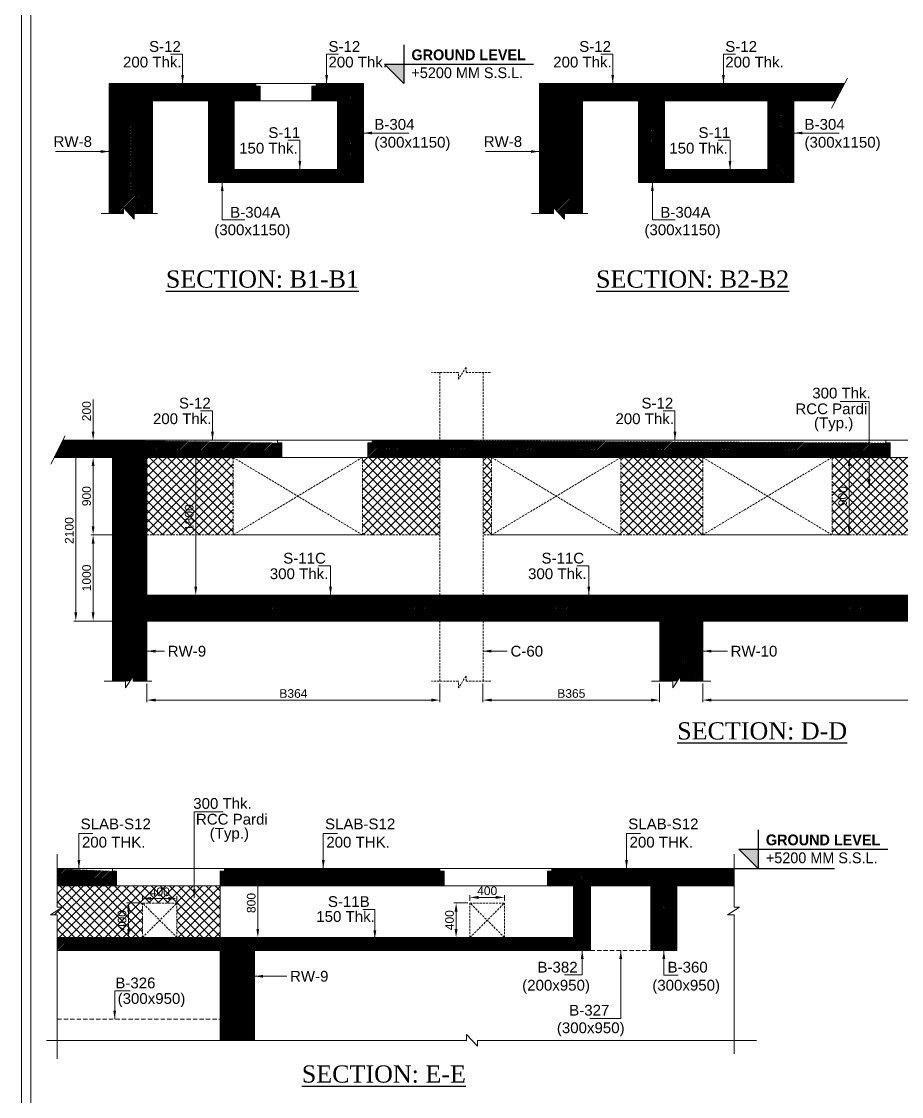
# Model space of a CAD drawing. Header units: millimetres. Extents: x -954 to 225541, y -300291 to -180647.
# Drawn here: x 154752 to 164964, y -223649 to -211167 of the extents above; entities that cross this region are included whole.
import ezdxf

# ---------------------------------------------------------------- set-up
doc = ezdxf.new("R2010")
doc.units = ezdxf.units.MM
doc.header["$LTSCALE"] = 100
doc.header["$MEASUREMENT"] = 0
doc.header["$PDMODE"] = 3
for name, pattern in [('01_ALL FLOOR PLANS_190205$0$HIDDEN2', [0.1875, 0.125, -0.0625]), ('DASHED', [0.75, 0.5, -0.25]), ('HIDDEN', [0.375, 0.25, -0.125])]:
    doc.linetypes.add(name, pattern=pattern)
for name, color, linetype, lineweight in [('CONCRETE', 7, 'Continuous', 20), ('DIM', 8, 'Continuous', 13), ('HATCH', 251, 'Continuous', 9), ('MAIN TEXT', 6, 'Continuous', 25), ('S- LEVEL', 1, 'Continuous', 25), ('SHADE', 252, 'Continuous', 13), ('SUNK', 251, 'Continuous', 9), ('TEXT', 255, 'Continuous', 25)]:
    doc.layers.add(name, color=color, linetype=linetype, lineweight=lineweight)
doc.styles.add('03_ALL SECTIONS.$0$STD-125', font='', dxfattribs={"height": 250})
doc.styles.add('ARIAL', font='arial.ttf')
doc.styles.add('TIMES NEW ROMAN', font='times.ttf', dxfattribs={"width": 0.8, "height": 12})
doc.styles.get('03_ALL SECTIONS.$0$STD-125').set_extended_font_data('Century Gothic')
doc.dimstyles.new('50', dxfattribs={"dimscale": 50, "dimtxt": 2, "dimasz": 2, "dimexe": 0.5, "dimexo": 0.5, "dimgap": 0.5, "dimtad": 1, "dimdec": 0, "dimzin": 3, "dimdsep": 46, "dimtxsty": 'ARIAL', "dimcen": 0, "dimdle": 1, "dimclrd": 256, "dimclre": 256, "dimclrt": 7, "dimadec": 0, "dimazin": 0, "dimtfac": 1, "dimtdec": 0, "dimtmove": 0, "dimatfit": 3, "dimfxl": 0, "dimtolj": 1, "dimtzin": 0, "dimlwd": -1, "dimlwe": -1, "dimarcsym": 0})
pattern_1 = [(45, (82194.751, -35437.02), (-8.8388348, 8.8388348), [])]
pattern_2 = [(45, (82194.75, -40152.02), (-53.03301, 53.03301), []), (135, (82194.75, -40152.02), (-53.03301, -53.03301), [])]
pattern_3 = [(45, (73806.751, -30883.02), (-8.8388348, 8.8388348), [])]
pattern_4 = [(45, (51660.751, -48865.02), (-8.8388348, 8.8388348), [])]
pattern_5 = [(45, (81838.751, -36215.02), (-8.8388348, 8.8388348), [])]

# ---------------------------------------------------------------- blocks, each defined once
blk = doc.blocks.new('*D29')
at = {"layer": 'Defpoints', "color": 0, "transparency": 16777216}
for p in [(164157, -216228), (164357, -216228), (164157, -217128)]:
    blk.add_point(p, dxfattribs=at)
at = {"layer": 'DIM', "transparency": 16777216}
for p, q in [((164182, -216228), (164382, -216228)), ((164357, -217028), (164357, -216328)), ((164182, -217128), (164382, -217128))]:
    blk.add_line(p, q, dxfattribs=at)
for points in [[(164340, -216328), (164373, -216328), (164357, -216228)], [(164340, -217028), (164373, -217028), (164357, -217128)]]:
    blk.add_solid(points, dxfattribs=at)
at = {"layer": 'DIM', "color": 7, "transparency": 16777216, "insert": (164281, -216678), "char_height": 100, "attachment_point": 5, "rotation": 90, "style": 'ARIAL'}
blk.add_mtext('\\A1;900', dxfattribs=at)
blk = doc.blocks.new('*D30')
at = {"layer": 'Defpoints', "color": 0, "transparency": 16777216}
for p in [(155807, -216028), (155382, -218128), (156207, -218128)]:
    blk.add_point(p, dxfattribs=at)
at = {"layer": 'DIM', "transparency": 16777216}
for p, q in [((155782, -216028), (155357, -216028)), ((155382, -216128), (155382, -218028)), ((156182, -218128), (155357, -218128))]:
    blk.add_line(p, q, dxfattribs=at)
for points in [[(155365, -216128), (155398, -216128), (155382, -216028)], [(155365, -218028), (155398, -218028), (155382, -218128)]]:
    blk.add_solid(points, dxfattribs=at)
at = {"layer": 'DIM', "color": 7, "transparency": 16777216, "insert": (155306, -217078), "char_height": 100, "attachment_point": 5, "rotation": 90, "style": 'ARIAL'}
blk.add_mtext('\\A1;2100', dxfattribs=at)
blk = doc.blocks.new('*D31')
at = {"layer": 'Defpoints', "color": 0, "transparency": 16777216}
for p in [(156207, -217128), (155583, -218128), (156207, -218128)]:
    blk.add_point(p, dxfattribs=at)
at = {"layer": 'DIM', "transparency": 16777216}
for p, q in [((156182, -217128), (155558, -217128)), ((155583, -217228), (155583, -218028)), ((156182, -218128), (155558, -218128))]:
    blk.add_line(p, q, dxfattribs=at)
for points in [[(155566, -217228), (155599, -217228), (155583, -217128)], [(155566, -218028), (155599, -218028), (155583, -218128)]]:
    blk.add_solid(points, dxfattribs=at)
at = {"layer": 'DIM', "color": 7, "transparency": 16777216, "insert": (155507, -217628), "char_height": 100, "attachment_point": 5, "rotation": 90, "style": 'ARIAL'}
blk.add_mtext('\\A1;1000', dxfattribs=at)
blk = doc.blocks.new('*D32')
at = {"layer": 'Defpoints', "color": 0, "transparency": 16777216}
for p in [(155583, -216228), (156207, -216228), (155807, -217128)]:
    blk.add_point(p, dxfattribs=at)
at = {"layer": 'DIM', "transparency": 16777216}
for p, q in [((156182, -216228), (155558, -216228)), ((155583, -217028), (155583, -216328)), ((155782, -217128), (155558, -217128))]:
    blk.add_line(p, q, dxfattribs=at)
for points in [[(155566, -216328), (155599, -216328), (155583, -216228)], [(155566, -217028), (155599, -217028), (155583, -217128)]]:
    blk.add_solid(points, dxfattribs=at)
at = {"layer": 'DIM', "color": 7, "transparency": 16777216, "insert": (155507, -216678), "char_height": 100, "attachment_point": 5, "rotation": 90, "style": 'ARIAL'}
blk.add_mtext('\\A1;900', dxfattribs=at)
blk = doc.blocks.new('*D33')
at = {"layer": 'Defpoints', "color": 0, "transparency": 16777216}
for p in [(155583, -216028), (155807, -216028), (155807, -216228)]:
    blk.add_point(p, dxfattribs=at)
at = {"layer": 'DIM', "transparency": 16777216}
for p, q in [((155583, -215928), (155583, -215556)), ((155782, -216028), (155558, -216028)), ((155583, -216228), (155583, -216028)), ((155782, -216228), (155558, -216228)), ((155583, -216328), (155583, -216428))]:
    blk.add_line(p, q, dxfattribs=at)
for points in [[(155566, -215928), (155599, -215928), (155583, -216028)], [(155566, -216328), (155599, -216328), (155583, -216228)]]:
    blk.add_solid(points, dxfattribs=at)
at = {"layer": 'DIM', "color": 7, "transparency": 16777216, "insert": (155507, -215692), "char_height": 100, "attachment_point": 5, "rotation": 90, "style": 'ARIAL'}
blk.add_mtext('\\A1;200', dxfattribs=at)
blk = doc.blocks.new('*D34')
at = {"layer": 'Defpoints', "color": 0, "transparency": 16777216}
for p in [(156207, -218828), (159607, -218828), (159607, -219046)]:
    blk.add_point(p, dxfattribs=at)
at = {"layer": 'DIM', "transparency": 16777216}
for p, q in [((156207, -218853), (156207, -219071)), ((159607, -218853), (159607, -219071)), ((156307, -219046), (159507, -219046))]:
    blk.add_line(p, q, dxfattribs=at)
for points in [[(156307, -219029), (156307, -219063), (156207, -219046)], [(159507, -219029), (159507, -219063), (159607, -219046)]]:
    blk.add_solid(points, dxfattribs=at)
at = {"layer": 'DIM', "color": 7, "transparency": 16777216, "insert": (157907, -218970), "char_height": 100, "attachment_point": 5, "style": 'ARIAL'}
blk.add_mtext('\\A1;B364', dxfattribs=at)
blk = doc.blocks.new('*D35')
at = {"layer": 'Defpoints', "color": 0, "transparency": 16777216}
for p in [(160107, -218828), (162157, -218828), (162157, -219046)]:
    blk.add_point(p, dxfattribs=at)
at = {"layer": 'DIM', "transparency": 16777216}
for p, q in [((160107, -218853), (160107, -219071)), ((162157, -218853), (162157, -219071)), ((160207, -219046), (162057, -219046))]:
    blk.add_line(p, q, dxfattribs=at)
for points in [[(160207, -219029), (160207, -219063), (160107, -219046)], [(162057, -219029), (162057, -219063), (162157, -219046)]]:
    blk.add_solid(points, dxfattribs=at)
at = {"layer": 'DIM', "color": 7, "transparency": 16777216, "insert": (161132, -218970), "char_height": 100, "attachment_point": 5, "style": 'ARIAL'}
blk.add_mtext('\\A1;B365', dxfattribs=at)
blk = doc.blocks.new('*D36')
at = {"layer": 'Defpoints', "color": 0, "transparency": 16777216}
for p in [(162657, -218828), (168557, -218828), (168557, -219046)]:
    blk.add_point(p, dxfattribs=at)
at = {"layer": 'DIM', "transparency": 16777216}
for p, q in [((162657, -218853), (162657, -219071)), ((168557, -218853), (168557, -219071)), ((162757, -219046), (168457, -219046))]:
    blk.add_line(p, q, dxfattribs=at)
for points in [[(162757, -219029), (162757, -219063), (162657, -219046)], [(168457, -219029), (168457, -219063), (168557, -219046)]]:
    blk.add_solid(points, dxfattribs=at)
at = {"layer": 'DIM', "color": 7, "transparency": 16777216, "insert": (165607, -218970), "char_height": 100, "attachment_point": 5, "style": 'ARIAL'}
blk.add_mtext('\\A1;B366', dxfattribs=at)
blk = doc.blocks.new('*D50')
at = {"layer": 'Defpoints', "color": 0, "transparency": 16777216}
for p in [(156156, -221402), (156556, -221349), (156556, -221402)]:
    blk.add_point(p, dxfattribs=at)
at = {"layer": 'DIM', "transparency": 16777216}
for p, q in [((156156, -221377), (156156, -221324)), ((156256, -221349), (156456, -221349)), ((156556, -221377), (156556, -221324))]:
    blk.add_line(p, q, dxfattribs=at)
for points in [[(156256, -221332), (156256, -221366), (156156, -221349)], [(156456, -221332), (156456, -221366), (156556, -221349)]]:
    blk.add_solid(points, dxfattribs=at)
at = {"layer": 'DIM', "color": 7, "transparency": 16777216, "insert": (156356, -221273), "char_height": 100, "attachment_point": 5, "style": 'ARIAL'}
blk.add_mtext('\\A1;400', dxfattribs=at)
blk = doc.blocks.new('*D49')
at = {"layer": 'Defpoints', "color": 0, "transparency": 16777216}
for p in [(156156, -221402), (155995, -221802), (156156, -221802)]:
    blk.add_point(p, dxfattribs=at)
at = {"layer": 'DIM', "transparency": 16777216}
for p, q in [((156131, -221402), (155970, -221402)), ((155995, -221502), (155995, -221702)), ((156131, -221802), (155970, -221802))]:
    blk.add_line(p, q, dxfattribs=at)
for points in [[(155978, -221502), (156012, -221502), (155995, -221402)], [(155978, -221702), (156012, -221702), (155995, -221802)]]:
    blk.add_solid(points, dxfattribs=at)
at = {"layer": 'DIM', "color": 7, "transparency": 16777216, "insert": (155919, -221602), "char_height": 100, "attachment_point": 5, "rotation": 90, "style": 'ARIAL'}
blk.add_mtext('\\A1;400', dxfattribs=at)
blk = doc.blocks.new('*D51')
at = {"layer": 'Defpoints', "color": 0, "transparency": 16777216}
for p in [(159956, -221402), (160356, -221337), (160356, -221402)]:
    blk.add_point(p, dxfattribs=at)
at = {"layer": 'DIM', "transparency": 16777216}
for p, q in [((159956, -221377), (159956, -221312)), ((160056, -221337), (160256, -221337)), ((160356, -221377), (160356, -221312))]:
    blk.add_line(p, q, dxfattribs=at)
for points in [[(160056, -221320), (160056, -221354), (159956, -221337)], [(160256, -221320), (160256, -221354), (160356, -221337)]]:
    blk.add_solid(points, dxfattribs=at)
at = {"layer": 'DIM', "color": 7, "transparency": 16777216, "insert": (160156, -221261), "char_height": 100, "attachment_point": 5, "style": 'ARIAL'}
blk.add_mtext('\\A1;400', dxfattribs=at)
blk = doc.blocks.new('*D52')
at = {"layer": 'Defpoints', "color": 0, "transparency": 16777216}
for p in [(159956, -221402), (159795, -221802), (159956, -221802)]:
    blk.add_point(p, dxfattribs=at)
at = {"layer": 'DIM', "transparency": 16777216}
for p, q in [((159931, -221402), (159770, -221402)), ((159795, -221502), (159795, -221702)), ((159931, -221802), (159770, -221802))]:
    blk.add_line(p, q, dxfattribs=at)
for points in [[(159778, -221502), (159812, -221502), (159795, -221402)], [(159778, -221702), (159812, -221702), (159795, -221802)]]:
    blk.add_solid(points, dxfattribs=at)
at = {"layer": 'DIM', "color": 7, "transparency": 16777216, "insert": (159719, -221602), "char_height": 100, "attachment_point": 5, "rotation": 90, "style": 'ARIAL'}
blk.add_mtext('\\A1;400', dxfattribs=at)
blk = doc.blocks.new('03_ALL SECTIONS.$0$A$C3CA661EA')
at = {"layer": 'S- LEVEL', "ltscale": 1000}
h = blk.add_hatch(color=67, dxfattribs=at)
h.dxf.hatch_style = 1
h.paths.add_polyline_path([(0, 300), (-300, 300), (0, 0)])
blk.add_lwpolyline([(0, 600), (0, 0), (-300, 300), (2004, 300)], dxfattribs=at)
blk = doc.blocks.new('*D53')
at = {"layer": 'Defpoints', "color": 0, "transparency": 16777216}
for p in [(157388, -221002), (157388, -221802), (157494, -221802)]:
    blk.add_point(p, dxfattribs=at)
at = {"layer": 'DIM', "linetype": '01_ALL FLOOR PLANS_190205$0$HIDDEN2', "transparency": 16777216}
for p, q in [((157413, -221002), (157519, -221002)), ((157413, -221802), (157519, -221802))]:
    blk.add_line(p, q, dxfattribs=at)
at = {"layer": 'DIM', "transparency": 16777216}
blk.add_line((157494, -221102), (157494, -221702), dxfattribs=at)
for points in [[(157477, -221102), (157510, -221102), (157494, -221002)], [(157477, -221702), (157510, -221702), (157494, -221802)]]:
    blk.add_solid(points, dxfattribs=at)
at = {"layer": 'DIM', "color": 7, "transparency": 16777216, "insert": (157418, -221402), "char_height": 100, "attachment_point": 5, "rotation": 90, "style": 'ARIAL'}
blk.add_mtext('\\A1;800', dxfattribs=at)
blk = doc.blocks.new('*D54')
at = {"layer": 'Defpoints', "color": 0, "transparency": 16777216}
for p in [(156585, -216028), (156585, -217828), (156774, -217828)]:
    blk.add_point(p, dxfattribs=at)
at = {"layer": 'DIM', "linetype": '01_ALL FLOOR PLANS_190205$0$HIDDEN2', "transparency": 16777216}
for p, q in [((156610, -216028), (156799, -216028)), ((156610, -217828), (156799, -217828))]:
    blk.add_line(p, q, dxfattribs=at)
at = {"layer": 'DIM', "transparency": 16777216}
blk.add_line((156774, -216128), (156774, -217728), dxfattribs=at)
for points in [[(156757, -216128), (156790, -216128), (156774, -216028)], [(156757, -217728), (156790, -217728), (156774, -217828)]]:
    blk.add_solid(points, dxfattribs=at)
at = {"layer": 'DIM', "color": 7, "transparency": 16777216, "insert": (156698, -216928), "char_height": 100, "attachment_point": 5, "rotation": 90, "style": 'ARIAL'}
blk.add_mtext('\\A1;1800', dxfattribs=at)

msp = doc.modelspace()

# ---------------------------------------------------------------- hatches: boundary and pattern name
at = {"layer": 'HATCH', "lineweight": 9}
h = msp.add_hatch(dxfattribs=at)
h.set_pattern_fill('ANSI37', color=256, scale=600, style=0)
h.set_pattern_definition(pattern_2)
h.paths.add_polyline_path([(156207.4, -217128), (157207.4, -217128), (157207.4, -216228), (156207.4, -216228)])
h = msp.add_hatch(dxfattribs=at)
h.set_pattern_fill('ANSI37', color=256, scale=600, style=0)
h.set_pattern_definition(pattern_2)
h.paths.add_polyline_path([(158772.4, -216228), (158707.4, -216228), (158707.4, -217128), (159607.4, -217128), (159607.4, -216228)])
h = msp.add_hatch(dxfattribs=at)
h.set_pattern_fill('ANSI37', color=256, scale=600, style=0)
h.set_pattern_definition(pattern_2)
h.paths.add_polyline_path([(160107.4, -217128), (160207.4, -217128), (160207.4, -216228), (160107.4, -216228)])
h = msp.add_hatch(dxfattribs=at)
h.set_pattern_fill('ANSI37', color=256, scale=600, style=0)
h.set_pattern_definition(pattern_2)
h.paths.add_polyline_path([(161707.4, -217128), (162657.4, -217128), (162657.4, -216228), (161707.4, -216228)])
h = msp.add_hatch(dxfattribs=at)
h.set_pattern_fill('ANSI37', color=256, scale=600, style=0)
h.set_pattern_definition(pattern_2)
h.paths.add_polyline_path([(164832.4, -216228), (164157.4, -216228), (164157.4, -217128), (165657.4, -217128), (165657.4, -216228)])
h = msp.add_hatch(dxfattribs=at)
h.set_pattern_fill('ANSI37', color=256, scale=600, style=0)
h.set_pattern_definition([(45, (0, 5587.405), (-53.033009, 53.033009), []), (135, (0, 5587.405), (-53.033009, -53.033009), [])])
h.paths.add_polyline_path([(155226.8, -221452), (155089.8, -221540), (155166.8, -221540), (155166.8, -221802.5), (156155.9, -221802.5), (156155.9, -221402.5), (156555.9, -221402.5), (156555.9, -221802.5), (157055.9, -221802.5), (157055.9, -221202.5), (155855.9, -221202.5), (155166.8, -221202.5), (155166.8, -221452)])
h.paths.add_polyline_path([(156216.8, -221376.7), (156499.9, -221376.7), (156499.9, -221170.6), (156216.8, -221170.6)], flags=9)
h.paths.add_polyline_path([(156022.8, -221741.5), (156022.8, -221458.5), (155816.8, -221458.5), (155816.8, -221741.5)], flags=24)
at = {"layer": 'SHADE'}
h = msp.add_hatch(dxfattribs=at)
h.set_pattern_fill('ANSI31', color=256, scale=100)
h.set_pattern_definition(pattern_3)
h.paths.add_polyline_path([(157220.5, -212087), (157520.5, -212087), (157520.5, -211917), (157470.5, -211917), (157470.5, -211887), (155770.5, -211887), (155770.5, -213398), (155934.2, -213398), (155934.2, -213328.5), (156059.7, -213462.3), (156059.7, -213398), (156270.5, -213398), (156270.5, -212087), (156920.5, -212087), (156920.5, -213037), (158720.5, -213037), (158720.5, -211887), (158170.5, -211887), (158170.5, -211917), (158120.5, -211917), (158120.5, -212087), (158420.5, -212087), (158420.5, -212887), (157220.5, -212887)])
h = msp.add_hatch(dxfattribs=at)
h.set_pattern_fill('ANSI31', color=256, scale=100)
h.set_pattern_definition(pattern_3)
h.paths.add_polyline_path([(161262.5, -212087), (161912.5, -212087), (161912.5, -213037), (163712.5, -213037), (163712.5, -211887), (160762.5, -211887), (160762.5, -213398), (160926.2, -213398), (160926.2, -213328.5), (161051.7, -213462.3), (161051.7, -213398), (161262.5, -213398)])
h.paths.add_polyline_path([(162212.5, -212087), (163412.5, -212087), (163412.5, -212887), (162212.5, -212887)], flags=16)
h.paths.add_polyline_path([(162237.3, -212734.6), (162980.6, -212734.6), (162980.6, -212543.2), (162237.3, -212543.2)], flags=8)
h.paths.add_polyline_path([(162575.5, -212554), (163009, -212554), (163009, -212360.1), (162575.5, -212360.1)], flags=8)
h = msp.add_hatch(dxfattribs=at)
h.set_pattern_fill('ANSI31', color=256, scale=100)
h.set_pattern_definition(pattern_5)
h.paths.add_polyline_path([(164302.2, -211887), (163712.5, -211887), (163712.5, -212087), (164195.6, -212087)])
h = msp.add_hatch(dxfattribs=at)
h.set_pattern_fill('ANSI31', color=256, scale=100)
h.set_pattern_definition(pattern_5)
h.paths.add_polyline_path([(155807.4, -216228), (155807.4, -216028), (155234.7, -216028), (155132.6, -216228)])
h = msp.add_hatch(dxfattribs=at)
h.set_pattern_fill('ANSI31', color=256, scale=100)
h.set_pattern_definition(pattern_1)
h.paths.add_polyline_path([(156207.4, -216228), (157772.4, -216228), (157772.4, -216058), (157722.4, -216058), (155807.4, -216028), (155807.4, -218827.6), (156009.6, -218827.6), (156048.2, -218767.6), (156048.2, -218827.6), (156207.4, -218827.6), (156207.4, -218128), (162157.4, -218128), (162157.4, -218827.6), (162359.6, -218827.6), (162398.2, -218767.6), (162398.2, -218827.6), (162657.4, -218827.6), (162657.4, -218128), (168557.4, -218128), (168557.4, -218827.6), (168759.6, -218827.6), (168798.2, -218767.6), (168798.2, -218827.6), (169057.4, -218827.6), (169057.4, -218128), (171357.4, -218128), (171357.4, -217128), (171057.4, -217128), (171057.4, -217828), (156207.4, -217828)])
h = msp.add_hatch(dxfattribs=at)
h.set_pattern_fill('ANSI31', color=256, scale=100)
h.set_pattern_definition(pattern_1)
h.paths.add_polyline_path([(158822.4, -216028), (158822.4, -216058), (158772.4, -216058), (158772.4, -216228), (164832.4, -216228), (164832.4, -216058), (164782.4, -216058)])
h = msp.add_hatch(dxfattribs=at)
h.set_pattern_fill('ANSI31', color=256, scale=100)
h.set_pattern_definition(pattern_4)
h.paths.add_polyline_path([(155855.9, -221202.5), (155855.9, -221032.5), (155805.9, -221032.5), (155166.8, -221002.5), (155166.8, -221202.5)], flags=17)
h.paths.add_polyline_path([(160905.9, -221002.5), (160905.9, -221032.5), (160855.9, -221032.5), (160855.9, -221202.5), (161155.9, -221202.5), (161155.9, -221802.5), (155166.8, -221802.5), (155166.8, -221952.5), (157055.9, -221952.5), (157055.9, -222998.4), (157455.9, -222998.4), (157455.9, -221952.5), (161355.9, -221952.5), (161355.9, -221202.5), (162055.9, -221202.5), (162055.9, -221952.5), (162355.9, -221952.5), (162355.9, -221202.5), (163022.8, -221202.5), (163022.8, -221002.5)])
h = msp.add_hatch(dxfattribs=at)
h.set_pattern_fill('ANSI31', color=256, scale=100)
h.set_pattern_definition(pattern_4)
h.paths.add_polyline_path([(157055.9, -221032.5), (157055.9, -221202.5), (159655.9, -221202.5), (159655.9, -221032.5), (159605.9, -221032.5), (159605.9, -221002.5), (157105.9, -221002.5), (157105.9, -221032.5)], flags=17)

# ---------------------------------------------------------------- linework, layer by layer
at = {"layer": 'CONCRETE'}
for p, q in [((155770.5, -211887), (155770.5, -213398)), ((155770.5, -211887), (157470.5, -211887)), ((157470.5, -211887), (157470.5, -211917)), ((157520.5, -211917), (157470.5, -211917)), ((157520.5, -212087), (157520.5, -211917)), ((158120.5, -211917), (158170.5, -211917)), ((158120.5, -211917), (158120.5, -212087)), ((158170.5, -211887), (158720.5, -211887)), ((158170.5, -211887), (158170.5, -211917)), ((158720.5, -211887), (158720.5, -213037)), ((160762.5, -211887), (160762.5, -213398)), ((160762.5, -211887), (163712.5, -211887)), ((163712.5, -211887), (164302.2, -211887)), ((156270.5, -212087), (156270.5, -213398)), ((156270.5, -212087), (156920.5, -212087)), ((156920.5, -212087), (156920.5, -213037)), ((157220.5, -212087), (157220.5, -212887)), ((157220.5, -212087), (157520.5, -212087)), ((158120.5, -212087), (158420.5, -212087)), ((158420.5, -212087), (158420.5, -212887)), ((161262.5, -212087), (161262.5, -213398)), ((161262.5, -212087), (161912.5, -212087)), ((161912.5, -212087), (161912.5, -213037)), ((162212.5, -212087), (163412.5, -212087)), ((162212.5, -212087), (162212.5, -212887)), ((163412.5, -212087), (163412.5, -212887)), ((163712.5, -212087), (163712.5, -213037)), ((163712.5, -212087), (164195.6, -212087)), ((157220.5, -212887), (158420.5, -212887)), ((162212.5, -212887), (163412.5, -212887)), ((156920.5, -213037), (158720.5, -213037)), ((161912.5, -213037), (163712.5, -213037)), ((155807.4, -216028), (155807.4, -218827.6)), ((155807.4, -216028), (157722.4, -216028)), ((157772.4, -216058), (157772.4, -216228)), ((158772.4, -216058), (158772.4, -216228)), ((158822.4, -216028), (164782.4, -216028)), ((164832.4, -216058), (164832.4, -216228)), ((156207.4, -216228), (156207.4, -217828)), ((157772.4, -216228), (156207.4, -216228)), ((164832.4, -216228), (158772.4, -216228)), ((171057.4, -217828), (156207.4, -217828)), ((156207.4, -218128), (156207.4, -218827.6)), ((156207.4, -218128), (162157.4, -218128)), ((162157.4, -218128), (162157.4, -218827.6)), ((162657.4, -218128), (162657.4, -218827.6)), ((162657.4, -218128), (168557.4, -218128)), ((155166.8, -221002.5), (155805.9, -221002.5)), ((155855.9, -221032.5), (155855.9, -221202.5)), ((157055.9, -221032.5), (157055.9, -221202.5)), ((157105.9, -221002.5), (159605.9, -221002.5)), ((159655.9, -221032.5), (159655.9, -221202.5)), ((160855.9, -221032.5), (160855.9, -221202.5)), ((160905.9, -221002.5), (163022.8, -221002.5)), ((155166.8, -221202.5), (155855.9, -221202.5)), ((157055.9, -221202.5), (159655.9, -221202.5)), ((160855.9, -221202.5), (161155.9, -221202.5)), ((161155.9, -221202.5), (161155.9, -221802.5)), ((161355.9, -221202.5), (161355.9, -221952.5)), ((161355.9, -221202.5), (162055.9, -221202.5)), ((162055.9, -221202.5), (162055.9, -221952.5)), ((162355.9, -221202.5), (162355.9, -221952.5)), ((162355.9, -221202.5), (163022.8, -221202.5)), ((155166.8, -221802.5), (161155.9, -221802.5)), ((155166.8, -221952.5), (157055.9, -221952.5)), ((157055.9, -221952.5), (157055.9, -222998.4)), ((157455.9, -221952.5), (157455.9, -222998.4)), ((157455.9, -221952.5), (161355.9, -221952.5)), ((162055.9, -221952.5), (162355.9, -221952.5))]:
    msp.add_line(p, q, dxfattribs=at)
at = {"layer": 'CONCRETE', "color": 8, "linetype": 'HIDDEN', "lineweight": 9}
for p, q in [((159607.4, -215242.6), (159607.4, -216028)), ((160107.4, -215242.6), (160107.4, -216028)), ((158707.4, -216228), (157207.4, -217128)), ((157207.4, -216228), (158707.4, -217128)), ((159607.4, -216228), (159607.4, -217828)), ((160107.4, -216228), (160107.4, -217828)), ((161707.4, -216228), (160207.4, -217128)), ((160207.4, -216228), (161707.4, -217128)), ((164157.4, -216228), (162657.4, -217128)), ((162657.4, -216228), (164157.4, -217128)), ((159607.4, -217128), (156207.4, -217128)), ((171357.4, -217128), (160107.4, -217128)), ((159607.4, -218128), (159607.4, -218827.6)), ((160107.4, -218128), (160107.4, -218827.6)), ((156555.9, -221802.5), (156155.9, -221402.5)), ((156155.9, -221802.5), (156555.9, -221402.5)), ((160355.9, -221802.5), (159955.9, -221402.5)), ((159955.9, -221802.5), (160355.9, -221402.5))]:
    msp.add_line(p, q, dxfattribs=at)
at = {"layer": 'CONCRETE', "linetype": 'DASHED'}
for p, q in [((161355.9, -221952.5), (162055.9, -221952.5)), ((155166.8, -222752.5), (157055.9, -222752.5))]:
    msp.add_line(p, q, dxfattribs=at)
at = {"layer": 'CONCRETE'}
for points in [[(164335.8, -211824), (164149.8, -212173)], [(155676.9, -213398), (155934.2, -213398), (155934.2, -213328.5), (156059.7, -213462.3), (156059.7, -213398), (156331.2, -213398)], [(160668.9, -213398), (160926.2, -213398), (160926.2, -213328.5), (161051.7, -213462.3), (161051.7, -213398), (161323.2, -213398)], [(155259.8, -215979), (155091.8, -216308)], [(155132.6, -216228), (155807.4, -216228), (155807.4, -216028), (155234.7, -216028)], [(157722.4, -216028), (157722.4, -216058), (157772.4, -216058)], [(158822.4, -216028), (158822.4, -216058), (158772.4, -216058)], [(164782.4, -216028), (164782.4, -216058), (164832.4, -216058)], [(156264.2, -218827.6), (156048.2, -218827.6), (156048.2, -218767.6), (155960.2, -218904.6), (155960.2, -218827.6), (155710.8, -218827.6)], [(162750.8, -218827.6), (162398.2, -218827.6), (162398.2, -218767.6), (162310.2, -218904.6), (162310.2, -218827.6), (162060.8, -218827.6)], [(155166.8, -220834), (155166.8, -221452), (155226.8, -221452), (155089.8, -221540), (155166.8, -221540), (155166.8, -223211)], [(163022.8, -220834), (163022.8, -221452), (163082.8, -221452), (162945.8, -221540), (163022.8, -221540), (163022.8, -223154)], [(155805.9, -221002.5), (155805.9, -221032.5), (155855.9, -221032.5)], [(157105.9, -221002.5), (157105.9, -221032.5), (157055.9, -221032.5)], [(159605.9, -221002.5), (159605.9, -221032.5), (159655.9, -221032.5)], [(160905.9, -221002.5), (160905.9, -221032.5), (160855.9, -221032.5)], [(155039.8, -222998.4), (159916.3, -222998.4), (159916.3, -222928.9), (160041.9, -223062.8), (160041.9, -222998.4), (163279.8, -222998.4)]]:
    msp.add_lwpolyline(points, dxfattribs=at)
at = {"layer": 'CONCRETE', "color": 8, "linetype": 'HIDDEN', "lineweight": 9}
for points in [[(160192.8, -215242.6), (159910.2, -215242.6), (159910.2, -215182.6), (159822.2, -215319.6), (159822.2, -215242.6), (159510.8, -215242.6)], [(160197.8, -218827.6), (159910.2, -218827.6), (159910.2, -218767.6), (159822.2, -218904.6), (159822.2, -218827.6), (159510.8, -218827.6)]]:
    msp.add_lwpolyline(points, dxfattribs=at)
for points in [[(158707.4, -216228), (157207.4, -216228), (157207.4, -217128), (158707.4, -217128)], [(161707.4, -216228), (160207.4, -216228), (160207.4, -217128), (161707.4, -217128)], [(164157.4, -216228), (162657.4, -216228), (162657.4, -217128), (164157.4, -217128)], [(156155.9, -221802.5), (156155.9, -221402.5), (156555.9, -221402.5), (156555.9, -221802.5)], [(159955.9, -221802.5), (159955.9, -221402.5), (160355.9, -221402.5), (160355.9, -221802.5)]]:
    msp.add_lwpolyline(points, close=True, dxfattribs=at)
at = {"layer": 'DIM'}
for p, q in [((157470.5, -211887), (158170.5, -211887)), ((157520.5, -212087), (158120.5, -212087)), ((155805.9, -221002.5), (157105.9, -221002.5)), ((159605.9, -221002.5), (160905.9, -221002.5)), ((155855.9, -221202.5), (157055.9, -221202.5)), ((159655.9, -221202.5), (160855.9, -221202.5))]:
    msp.add_line(p, q, dxfattribs=at)
at = {"layer": 'S- LEVEL', "ltscale": 1000}
msp.add_line((163022.8, -221002.5), (164184.8, -221002.5), dxfattribs=at)
at = {"layer": 'SHADE'}
for p, q in [((157722.4, -216028), (158822.4, -216028)), ((164782.4, -216028), (165882.4, -216028)), ((157772.4, -216228), (158772.4, -216228)), ((164832.4, -216228), (165832.4, -216228)), ((157055.9, -221952.5), (157055.9, -221202.5))]:
    msp.add_line(p, q, dxfattribs=at)
at = {"layer": 'SUNK', "color": 5}
msp.add_lwpolyline([(154751.7, -232104.6), (190711.2, -232104.6), (190711.2, -206614.5), (154751.7, -206614.5)], close=True, dxfattribs=at)
at = {"layer": 'SUNK', "color": 6}
msp.add_lwpolyline([(154861.3, -231995), (190601.6, -231995), (190601.6, -206724.1), (154861.3, -206724.1)], close=True, dxfattribs=at)

# ---------------------------------------------------------------- block references
at = {"layer": 'S- LEVEL', "ltscale": 1000, "xscale": 0.75, "yscale": 0.75, "zscale": 0.75}
for p in [(159188.8, -211887), (163301.8, -221002.5)]:
    msp.add_blockref('03_ALL SECTIONS.$0$A$C3CA661EA', p, dxfattribs=at)

# ---------------------------------------------------------------- texts
at = {"layer": 'MAIN TEXT', "style": 'TIMES NEW ROMAN'}
for s, p in [('%%USECTION: B1-B1', (156427.1, -214257.5, -0.9)), ('%%USECTION: B2-B2', (161419.1, -214257.5, -0.9)), ('%%USECTION: D-D', (162360.6, -219503.5, -0.9)), ('%%USECTION: E-E', (158004.1, -223487.5, -0.9))]:
    msp.add_text(s, height=200, rotation=0.00358, dxfattribs=at).set_placement(p)
at = {"layer": 'S- LEVEL', "ltscale": 1000, "char_height": 125, "width": 2696.454, "attachment_point": 1, "style": '03_ALL SECTIONS.$0$STD-125'}
for insert in [(159276.7, -211491.2), (163389.7, -220606.7)]:
    msp.add_mtext('{\\fCentury Gothic|b1|i0|c0|p34;\\C1;GROUND LEVEL\\P}+5200 MM S.S.L.{\\fCentury Gothic|b1|i0|c0|p34; \\P }', dxfattribs=dict(at, insert=insert))
at = {"layer": 'TEXT', "style": 'ARIAL'}
for s, rotation, p in [('S-12', 360, (156231.7, -211519.6)), ('S-12', 0, (158313.7, -211519.6)), ('S-12', 360, (161223.7, -211519.6)), ('S-12', 0, (162918.7, -211519.6)), ('200 Thk.', 360, (155929.8, -211700.6)), ('200 Thk.', 0, (158313.7, -211700.6)), ('200 Thk.', 360, (160921.8, -211700.6)), ('200 Thk.', 0, (162918.7, -211700.6)), ('B-304', 0, (158846.2, -212423.8)), ('B-304', 0, (163838.2, -212423.8)), ('S-11', 360, (157615.9, -212519.6)), ('S-11', 360, (162607.9, -212519.6)), ('RW-8', 0, (155123.2, -212623.6)), ('(300x1150)', 0, (158846.2, -212631.8)), ('RW-8', 0, (160115.2, -212623.6)), ('(300x1150)', 0, (163838.2, -212631.8)), ('150 Thk.', 360, (157277.2, -212700.6)), ('150 Thk.', 360, (162269.2, -212700.6)), ('B-304A', 360, (157173.1, -213445)), ('B-304A', 360, (162165.1, -213445)), ('(300x1150)', 360, (156988.8, -213648)), ('(300x1150)', 360, (161980.8, -213648)), ('300 Thk.', 360, (163928, -215543.6)), ('S-12', 360, (156579, -215660.6)), ('S-12', 360, (161946, -215660.6)), ('RCC Pardi', 360, (163732.1, -215726.6)), ('200 Thk.', 360, (156277.1, -215841.6)), ('200 Thk.', 360, (161644.1, -215841.6)), ('(Typ.)', 360, (163948.1, -215889.6)), ('S-11C', 360, (157788.9, -217460.6)), ('S-11C', 360, (160785.9, -217460.6)), ('300 Thk.', 360, (157633.2, -217641.6)), ('300 Thk.', 360, (160630.2, -217641.6)), ('RW-9', 0, (156448.2, -218540.6)), ('C-60', 0, (160426.2, -218540.6)), ('RW-10', 0, (162980.2, -218540.6)), ('300 Thk.', 0, (156744.4, -220308.6)), ('SLAB-S12', 360, (155437.5, -220546.6)), ('RCC Pardi', 0, (156775.6, -220491.6)), ('SLAB-S12', 360, (158273.5, -220546.6)), ('SLAB-S12', 360, (161792.5, -220546.6)), ('(Typ.)', 0, (156935.7, -220654.6)), ('200 THK.', 0, (155452.6, -220758.2, 389.1)), ('200 THK.', 0, (158288.6, -220758.2, 389.1)), ('200 THK.', 0, (161807.6, -220758.2, 389.1)), ('S-11B', 360, (158307.4, -221448)), ('150 Thk.', 360, (158172.8, -221621)), ('B-382', 360, (160739.1, -222210)), ('B-360', 360, (162249.1, -222210)), ('B-326', 360, (155840.4, -222392.6)), ('RW-9', 360, (157867.4, -222314.8)), ('(200x950)', 360, (160561.8, -222419)), ('(300x950)', 360, (162071.8, -222419)), ('(300x950)', 360, (155867, -222573.6)), ('B-327', 360, (161107.4, -222709.6)), ('(300x950)', 360, (160964, -222913.6))]:
    msp.add_text(s, height=125, rotation=rotation, dxfattribs=at).set_placement(p)

# ---------------------------------------------------------------- dimensions: what is measured, and where the dimension line sits
at = {"layer": 'DIM'}
for base, p1, p2, angle, picture, middle in [((155582.8, -216028), (155807.4, -216228), (155807.4, -216028), 90, '*D33', (155506.7, -215691.9)), ((155381.8, -218128), (155807.4, -216028), (156207.4, -218128), 90, '*D30', (155305.7, -217078)), ((156773.8, -217828), (156584.8, -216028), (156584.8, -217828), 90, '*D54', (156697.7, -216928)), ((155582.8, -216228), (155807.4, -217128), (156207.4, -216228), 90, '*D32', (155506.7, -216678)), ((164356.8, -216228), (164157.4, -217128), (164157.4, -216228), 90, '*D29', (164280.7, -216678)), ((155582.8, -218128), (156207.4, -217128), (156207.4, -218128), 90, '*D31', (155506.7, -217628)), ((157493.8, -221802.5), (157387.8, -221002.5), (157387.8, -221802.5), 90, '*D53', (157417.7, -221402.5)), ((156555.9, -221349), (156155.9, -221402.5), (156555.9, -221402.5), 180, '*D50', (156355.9, -221273)), ((160355.9, -221337), (159955.9, -221402.5), (160355.9, -221402.5), 180, '*D51', (160155.9, -221261)), ((155995.1, -221802.5), (156155.9, -221402.5), (156155.9, -221802.5), 90, '*D49', (155919.1, -221602.5)), ((159795.1, -221802.5), (159955.9, -221402.5), (159955.9, -221802.5), 90, '*D52', (159719.1, -221602.5))]:
    dim = msp.add_linear_dim(base=base, p1=p1, p2=p2, angle=angle, dimstyle='50', dxfattribs=at)
    dim.commit()
    dim.dimension.update_dxf_attribs({"geometry": picture, "text_midpoint": middle})
for base, p1, p2, text, picture, middle in [((159607.4, -219046), (156207.4, -218827.6), (159607.4, -218827.6), 'B364', '*D34', (157907.4, -218969.9)), ((162157.4, -219046), (160107.4, -218827.6), (162157.4, -218827.6), 'B365', '*D35', (161132.4, -218969.9)), ((168557.4, -219046), (162657.4, -218827.6), (168557.4, -218827.6), 'B366', '*D36', (165607.4, -218969.9))]:
    dim = msp.add_linear_dim(base=base, p1=p1, p2=p2, text=text, dimstyle='50', dxfattribs=at)
    dim.commit()
    dim.dimension.update_dxf_attribs({"geometry": picture, "text_midpoint": middle})

# ---------------------------------------------------------------- leaders
for points, override in [([(156620.5, -211887), (156620.5, -211544.6), (156481.7, -211544.6)], {"dimgap": 0.5, "dimtad": 0}), ([(158292.5, -211887), (158292.5, -211544.6), (158431.2, -211544.6)], {"dimgap": 0.5, "dimtad": 0}), ([(161612.5, -211887), (161612.5, -211544.6), (161473.7, -211544.6)], {"dimgap": 0.5, "dimtad": 0}), ([(162897.5, -211887), (162897.5, -211544.6), (163036.2, -211544.6)], {"dimgap": 0.5, "dimtad": 0}), ([(157981.8, -212887), (157981.8, -212544.6), (157843, -212544.6)], {"dimgap": 0.5, "dimtad": 0}), ([(158720.5, -212462), (159247.8, -212462)], {"dimgap": 0.5, "dimtad": 0}), ([(162973.8, -212887), (162973.8, -212544.6), (162835, -212544.6)], {"dimgap": 0.5, "dimtad": 0}), ([(163712.5, -212462), (164239.8, -212462)], {"dimgap": 0.5, "dimtad": 0}), ([(155770.5, -212677), (155145.8, -212677)], {"dimgap": 0.5, "dimtad": 0}), ([(160762.5, -212677), (160137.8, -212677)], {"dimgap": 0.5, "dimtad": 0}), ([(157080.8, -213037), (157080.8, -213470), (157343.8, -213470)], {"dimgap": 0.5, "dimtad": 0}), ([(162072.8, -213037), (162072.8, -213470), (162335.8, -213470)], {"dimgap": 0.5, "dimtad": 0}), ([(164587.8, -216580), (164587.8, -215580), (164250.8, -215580)], {"dimtad": 0}), ([(156967.8, -216028), (156967.8, -215685.6), (156829, -215685.6)], {"dimgap": 0.5, "dimtad": 0}), ([(162334.8, -216028), (162334.8, -215685.6), (162196, -215685.6)], {"dimgap": 0.5, "dimtad": 0}), ([(158337.8, -217828), (158337.8, -217485.6), (158199, -217485.6)], {"dimgap": 0.5, "dimtad": 0}), ([(161334.8, -217828), (161334.8, -217485.6), (161196, -217485.6)], {"dimgap": 0.5, "dimtad": 0}), ([(156207.4, -218477.8), (156410.7, -218477.8)], {"dimgap": 0.5, "dimtad": 0}), ([(160103.4, -218477.8), (160388.7, -218477.8)], {"dimgap": 0.5, "dimtad": 0}), ([(162657.4, -218477.8), (162942.7, -218477.8)], {"dimgap": 0.5, "dimtad": 0}), ([(156756.2, -221345), (156756.2, -220345), (157093.2, -220345)], {"dimtad": 0}), ([(155417.9, -221002.5), (155417.9, -220596.4), (155580.8, -220596.4)], {"dimgap": 0.5, "dimtad": 0}), ([(158253.9, -221002.5), (158253.9, -220596.4), (158416.8, -220596.4)], {"dimgap": 0.5, "dimtad": 0}), ([(161772.9, -221002.5), (161772.9, -220596.4), (161935.8, -220596.4)], {"dimgap": 0.5, "dimtad": 0}), ([(158852.3, -221819.5), (158852.3, -221477), (158713.6, -221477)], {"dimgap": 0.5, "dimtad": 0}), ([(161258.8, -221952.5), (161258.8, -222237), (161054.8, -222237)], {"dimgap": 0.5, "dimtad": 0}), ([(162205.9, -221952.5), (162205.9, -222239), (162371.8, -222239)], {"dimgap": 0.5, "dimtad": 0}), ([(157455.9, -222253), (157829.9, -222253)], {"dimgap": 0.5, "dimtad": 0})]:
    msp.add_leader(points, dimstyle='50', override=override, dxfattribs=at)
at = {"layer": 'SHADE'}
for points in [[(161705.9, -221952.5), (161705.9, -222744.6), (161348, -222744.6)], [(155833, -222752.5), (155833, -222420.6), (156013, -222420.6)]]:
    msp.add_leader(points, dimstyle='50', override={"dimgap": 0.5, "dimtad": 0}, dxfattribs=at)

doc.saveas('drawing.dxf')
